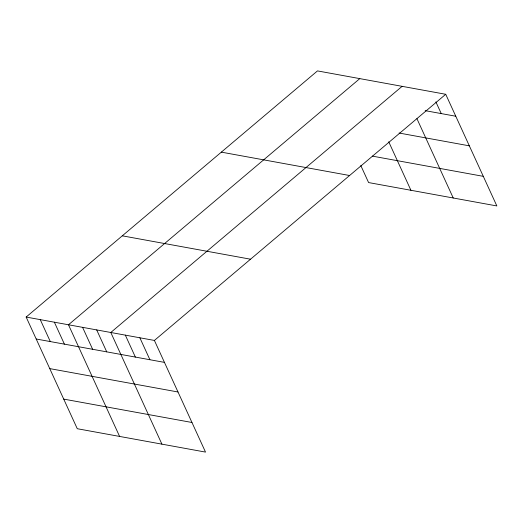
<?xml version="1.0" encoding="UTF-8"?>
<svg xmlns="http://www.w3.org/2000/svg" width="523" height="523" viewBox="0 0 523 523"><rect width="100%" height="100%" fill="white"/><g stroke="black" fill="none" stroke-linecap="round" stroke-linejoin="round"><path stroke-width="0.78" d="M26.15 317.056L154.403 340.434L205.519 452.094L77.273 428.716L26.15 317.056L317.481 70.906L445.727 94.284L496.85 205.944L368.597 182.566L360.805 165.543M359.798 78.62L68.474 324.77L119.597 436.43M402.122 86.334L110.798 332.484L161.914 444.145M154.403 340.434L445.727 94.284M425.179 110.654L455.775 116.237M399.082 133.032L469.334 145.839M372.291 156.109L483.298 176.343M221.34 152.134L349.593 175.512M122.29 235.827L250.537 259.205M36.198 339.002L164.451 362.38M49.75 368.61L178.003 391.989M63.721 399.108L191.967 422.486M435.881 101.88L441.242 113.583M416.916 118.649L453.245 197.995M388.726 141.798L410.921 190.28M139.863 337.78L149.911 359.732M125.33 335.132L135.379 357.085M96.69 329.915L106.738 351.861M82.582 327.339L92.63 349.292M54.366 322.201L64.414 344.147M40.258 319.625L50.306 341.578"/></g></svg>
